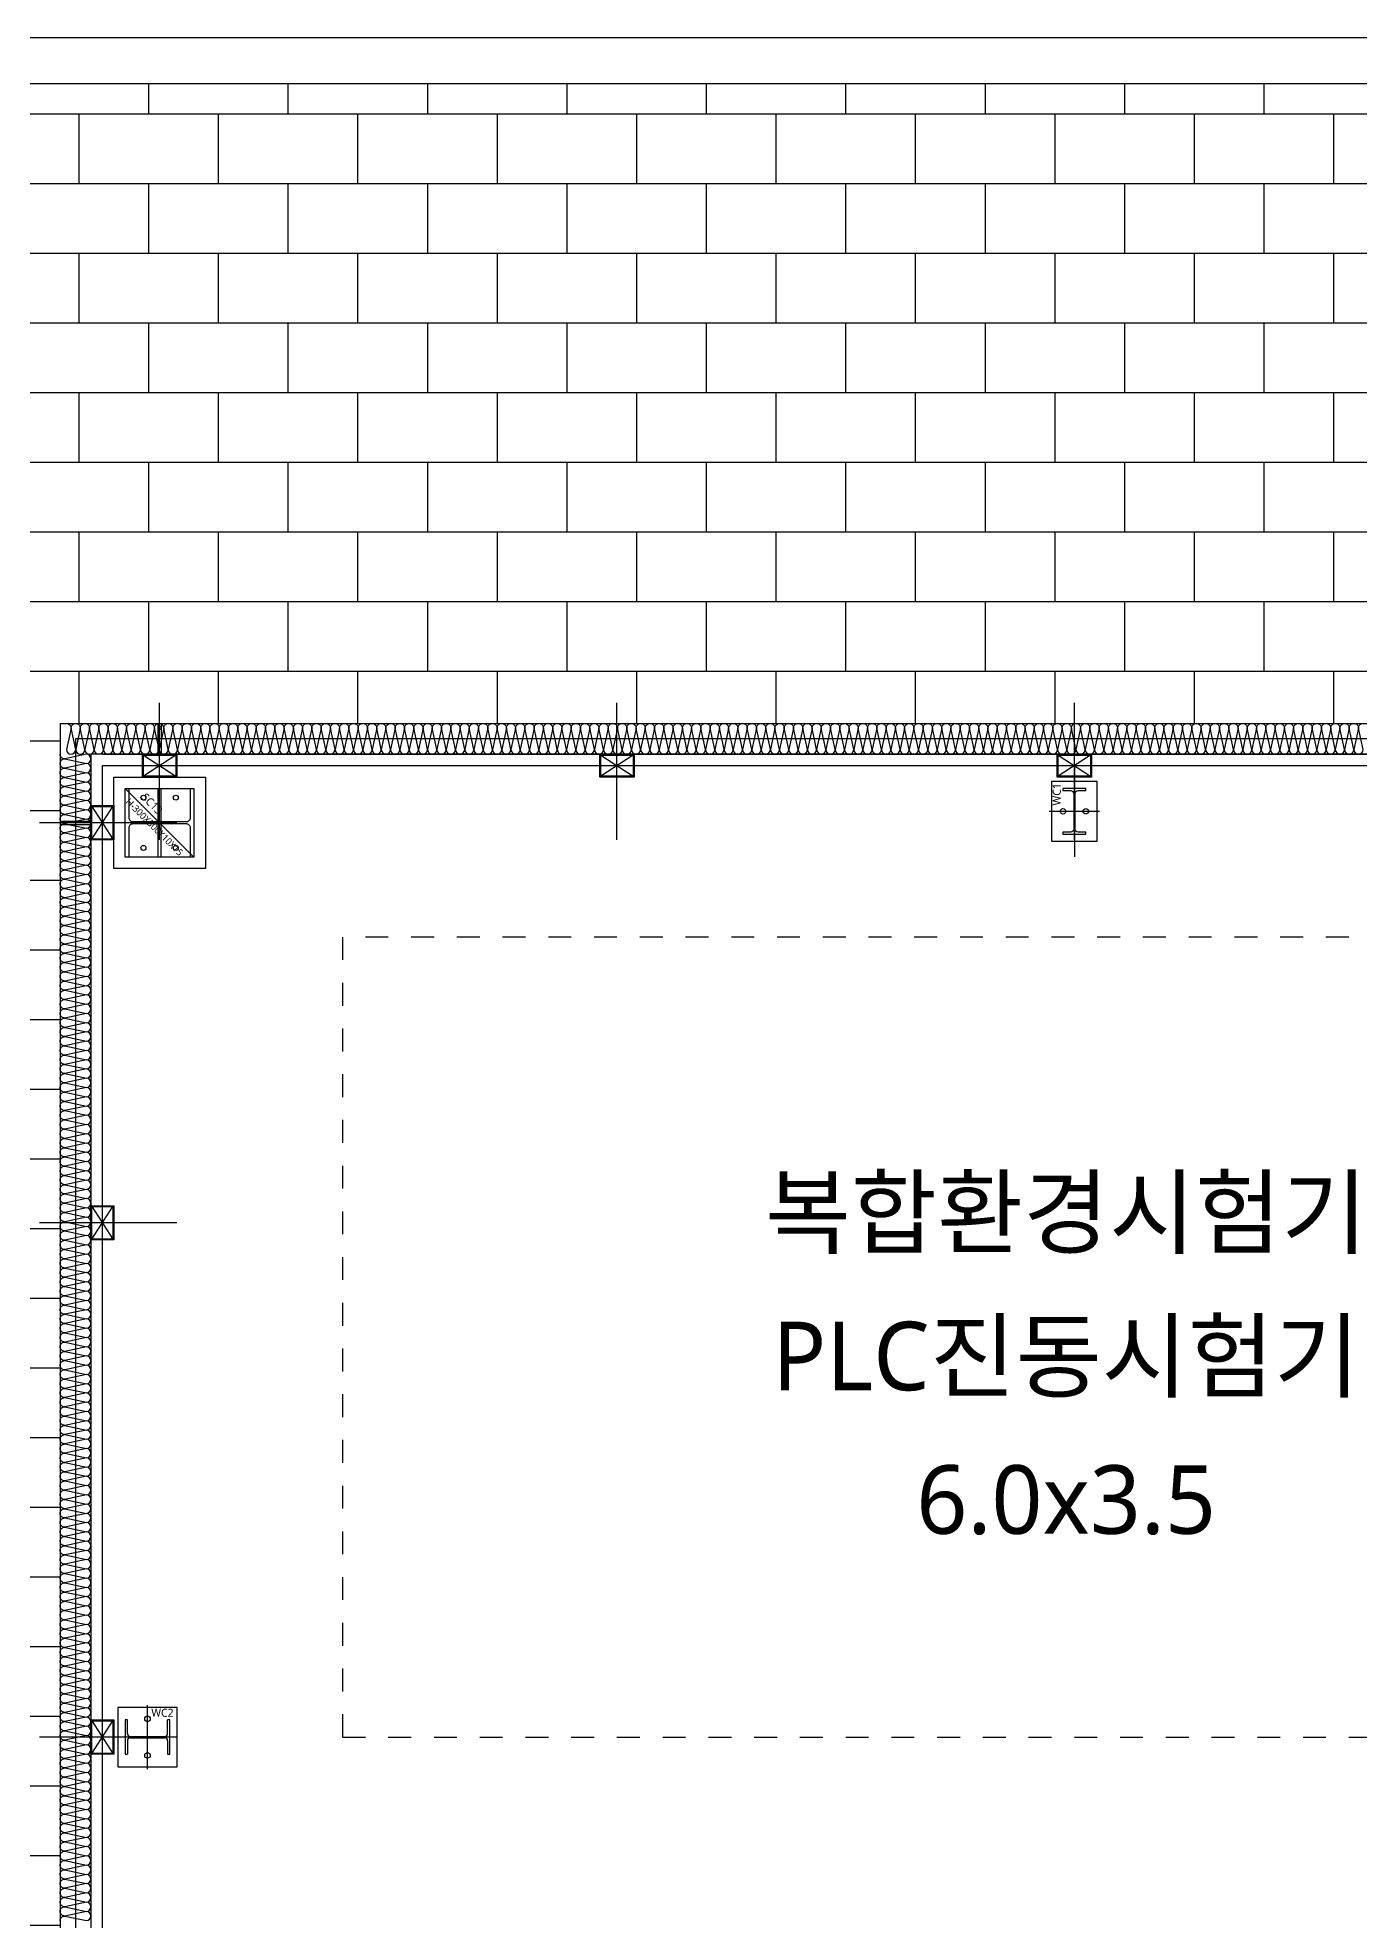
# Model space of a CAD drawing. Header units: millimetres. Extents: x 9 to 147, y 4 to 115.
# Drawn here: x 40.97 to 46.75, y 81.1 to 89.34 of the extents above; entities that cross this region are included whole.
import ezdxf
from ezdxf.enums import TextEntityAlignment as Align

# ---------------------------------------------------------------- set-up
doc = ezdxf.new("R2010")
doc.units = ezdxf.units.MM
doc.header["$LTSCALE"] = 200
doc.linetypes.add('XR-PLAN$0$HIDDEN', pattern=[0.375, 0.25, -0.125])
doc.layers.get('DEFPOINTS').update_dxf_attribs({"color": 137})
doc.layers.add('AREA', color=30, linetype='Continuous', plot=False)
doc.layers.add('XR-PLAN$0$TEMP', color=171, linetype='Continuous', plot=False)
for name, color, linetype in [('XR-PLAN$0$!!장비명', 252, 'Continuous'), ('XR-PLAN$0$01폴리에스터흡음재', 252, 'Continuous'), ('XR-PLAN$0$09GIRDER', 252, 'Continuous'), ('XR-PLAN$0$AA-WAXM-FRAM', 252, 'Continuous'), ('XR-PLAN$0$ELE-6', 252, 'Continuous'), ('XR-PLAN$0$HAT', 252, 'Continuous'), ('XR-PLAN$0$HAT-BRICK', 252, 'Continuous'), ('XR-PLAN$0$HAT-INS', 252, 'Continuous'), ('XR-PLAN$0$STEEL BASE', 252, 'Continuous'), ('XR-PLAN$0$WAL', 252, 'Continuous'), ('XR-PLAN$0$메탈판넬-2', 252, 'Continuous'), ('XR-PLAN$0$방화', 252, 'Continuous'), ('XR-PLAN$0$장비', 252, 'XR-PLAN$0$HIDDEN')]:
    doc.layers.add(name, color=color, linetype=linetype)
doc.styles.add('XR-PLAN$0$스타일1', font='MALGUN_0.TTF')

# ---------------------------------------------------------------- blocks, each defined once
blk = doc.blocks.new('*U96')
at = {"layer": 'XR-PLAN$0$HAT-INS'}
for points in [[(-9222.2, 0, -0.414214), (-9237.2, 15), (-9222.2, 85, 1), (-9252.2, 85), (-9237.2, 15, -0.414214), (-9252.2, 0, 0.414214)], [(-9192.2, 0, -0.414214), (-9207.2, 15), (-9192.2, 85, 1), (-9222.2, 85), (-9207.2, 15, -0.414214), (-9222.2, 0, 0.414214)], [(-9162.2, 0, -0.414214), (-9177.2, 15), (-9162.2, 85, 1), (-9192.2, 85), (-9177.2, 15, -0.414214), (-9192.2, 0, 0.414214)], [(-9132.2, 0, -0.414214), (-9147.2, 15), (-9132.2, 85, 1), (-9162.2, 85), (-9147.2, 15, -0.414214), (-9162.2, 0, 0.414214)], [(-9102.2, 0, -0.414214), (-9117.2, 15), (-9102.2, 85, 1), (-9132.2, 85), (-9117.2, 15, -0.414214), (-9132.2, 0, 0.414214)], [(-9072.2, 0, -0.414214), (-9087.2, 15), (-9072.2, 85, 1), (-9102.2, 85), (-9087.2, 15, -0.414214), (-9102.2, 0, 0.414214)], [(-9042.2, 0, -0.414214), (-9057.2, 15), (-9042.2, 85, 1), (-9072.2, 85), (-9057.2, 15, -0.414214), (-9072.2, 0, 0.414214)], [(-9012.2, 0, -0.414214), (-9027.2, 15), (-9012.2, 85, 1), (-9042.2, 85), (-9027.2, 15, -0.414214), (-9042.2, 0, 0.414214)], [(-8982.2, 0, -0.414214), (-8997.2, 15), (-8982.2, 85, 1), (-9012.2, 85), (-8997.2, 15, -0.414214), (-9012.2, 0, 0.414214)], [(-8952.2, 0, -0.414214), (-8967.2, 15), (-8952.2, 85, 1), (-8982.2, 85), (-8967.2, 15, -0.414214), (-8982.2, 0, 0.414214)], [(-8922.2, 0, -0.414214), (-8937.2, 15), (-8922.2, 85, 1), (-8952.2, 85), (-8937.2, 15, -0.414214), (-8952.2, 0, 0.414214)], [(-8892.2, 0, -0.414214), (-8907.2, 15), (-8892.2, 85, 1), (-8922.2, 85), (-8907.2, 15, -0.414214), (-8922.2, 0, 0.414214)], [(-8862.2, 0, -0.414214), (-8877.2, 15), (-8862.2, 85, 1), (-8892.2, 85), (-8877.2, 15, -0.414214), (-8892.2, 0, 0.414214)], [(-8832.2, 0, -0.414214), (-8847.2, 15), (-8832.2, 85, 1), (-8862.2, 85), (-8847.2, 15, -0.414214), (-8862.2, 0, 0.414214)], [(-8802.2, 0, -0.414214), (-8817.2, 15), (-8802.2, 85, 1), (-8832.2, 85), (-8817.2, 15, -0.414214), (-8832.2, 0, 0.414214)], [(-8772.2, 0, -0.414214), (-8787.2, 15), (-8772.2, 85, 1), (-8802.2, 85), (-8787.2, 15, -0.414214), (-8802.2, 0, 0.414214)], [(-8742.2, 0, -0.414214), (-8757.2, 15), (-8742.2, 85, 1), (-8772.2, 85), (-8757.2, 15, -0.414214), (-8772.2, 0, 0.414214)], [(-8712.2, 0, -0.414214), (-8727.2, 15), (-8712.2, 85, 1), (-8742.2, 85), (-8727.2, 15, -0.414214), (-8742.2, 0, 0.414214)], [(-8682.2, 0, -0.414214), (-8697.2, 15), (-8682.2, 85, 1), (-8712.2, 85), (-8697.2, 15, -0.414214), (-8712.2, 0, 0.414214)], [(-8652.2, 0, -0.414214), (-8667.2, 15), (-8652.2, 85, 1), (-8682.2, 85), (-8667.2, 15, -0.414214), (-8682.2, 0, 0.414214)], [(-8622.2, 0, -0.414214), (-8637.2, 15), (-8622.2, 85, 1), (-8652.2, 85), (-8637.2, 15, -0.414214), (-8652.2, 0, 0.414214)], [(-8592.2, 0, -0.414214), (-8607.2, 15), (-8592.2, 85, 1), (-8622.2, 85), (-8607.2, 15, -0.414214), (-8622.2, 0, 0.414214)], [(-8562.2, 0, -0.414214), (-8577.2, 15), (-8562.2, 85, 1), (-8592.2, 85), (-8577.2, 15, -0.414214), (-8592.2, 0, 0.414214)], [(-8532.2, 0, -0.414214), (-8547.2, 15), (-8532.2, 85, 1), (-8562.2, 85), (-8547.2, 15, -0.414214), (-8562.2, 0, 0.414214)], [(-8502.2, 0, -0.414214), (-8517.2, 15), (-8502.2, 85, 1), (-8532.2, 85), (-8517.2, 15, -0.414214), (-8532.2, 0, 0.414214)], [(-8472.2, 0, -0.414214), (-8487.2, 15), (-8472.2, 85, 1), (-8502.2, 85), (-8487.2, 15, -0.414214), (-8502.2, 0, 0.414214)], [(-8442.2, 0, -0.414214), (-8457.2, 15), (-8442.2, 85, 1), (-8472.2, 85), (-8457.2, 15, -0.414214), (-8472.2, 0, 0.414214)], [(-8412.2, 0, -0.414214), (-8427.2, 15), (-8412.2, 85, 1), (-8442.2, 85), (-8427.2, 15, -0.414214), (-8442.2, 0, 0.414214)], [(-8382.2, 0, -0.414214), (-8397.2, 15), (-8382.2, 85, 1), (-8412.2, 85), (-8397.2, 15, -0.414214), (-8412.2, 0, 0.414214)], [(-8352.2, 0, -0.414214), (-8367.2, 15), (-8352.2, 85, 1), (-8382.2, 85), (-8367.2, 15, -0.414214), (-8382.2, 0, 0.414214)], [(-8322.2, 0, -0.414214), (-8337.2, 15), (-8322.2, 85, 1), (-8352.2, 85), (-8337.2, 15, -0.414214), (-8352.2, 0, 0.414214)], [(-8292.2, 0, -0.414214), (-8307.2, 15), (-8292.2, 85, 1), (-8322.2, 85), (-8307.2, 15, -0.414214), (-8322.2, 0, 0.414214)], [(-8262.2, 0, -0.414214), (-8277.2, 15), (-8262.2, 85, 1), (-8292.2, 85), (-8277.2, 15, -0.414214), (-8292.2, 0, 0.414214)], [(-8232.2, 0, -0.414214), (-8247.2, 15), (-8232.2, 85, 1), (-8262.2, 85), (-8247.2, 15, -0.414214), (-8262.2, 0, 0.414214)], [(-8202.2, 0, -0.414214), (-8217.2, 15), (-8202.2, 85, 1), (-8232.2, 85), (-8217.2, 15, -0.414214), (-8232.2, 0, 0.414214)], [(-8172.2, 0, -0.414214), (-8187.2, 15), (-8172.2, 85, 1), (-8202.2, 85), (-8187.2, 15, -0.414214), (-8202.2, 0, 0.414214)], [(-8142.2, 0, -0.414214), (-8157.2, 15), (-8142.2, 85, 1), (-8172.2, 85), (-8157.2, 15, -0.414214), (-8172.2, 0, 0.414214)], [(-8112.2, 0, -0.414214), (-8127.2, 15), (-8112.2, 85, 1), (-8142.2, 85), (-8127.2, 15, -0.414214), (-8142.2, 0, 0.414214)], [(-8082.2, 0, -0.414214), (-8097.2, 15), (-8082.2, 85, 1), (-8112.2, 85), (-8097.2, 15, -0.414214), (-8112.2, 0, 0.414214)], [(-8052.2, 0, -0.414214), (-8067.2, 15), (-8052.2, 85, 1), (-8082.2, 85), (-8067.2, 15, -0.414214), (-8082.2, 0, 0.414214)], [(-8022.2, 0, -0.414214), (-8037.2, 15), (-8022.2, 85, 1), (-8052.2, 85), (-8037.2, 15, -0.414214), (-8052.2, 0, 0.414214)], [(-7992.2, 0, -0.414214), (-8007.2, 15), (-7992.2, 85, 1), (-8022.2, 85), (-8007.2, 15, -0.414214), (-8022.2, 0, 0.414214)], [(-7962.2, 0, -0.414214), (-7977.2, 15), (-7962.2, 85, 1), (-7992.2, 85), (-7977.2, 15, -0.414214), (-7992.2, 0, 0.414214)], [(-7932.2, 0, -0.414214), (-7947.2, 15), (-7932.2, 85, 1), (-7962.2, 85), (-7947.2, 15, -0.414214), (-7962.2, 0, 0.414214)], [(-7902.2, 0, -0.414214), (-7917.2, 15), (-7902.2, 85, 1), (-7932.2, 85), (-7917.2, 15, -0.414214), (-7932.2, 0, 0.414214)], [(-7872.2, 0, -0.414214), (-7887.2, 15), (-7872.2, 85, 1), (-7902.2, 85), (-7887.2, 15, -0.414214), (-7902.2, 0, 0.414214)], [(-7842.2, 0, -0.414214), (-7857.2, 15), (-7842.2, 85, 1), (-7872.2, 85), (-7857.2, 15, -0.414214), (-7872.2, 0, 0.414214)], [(-7812.2, 0, -0.414214), (-7827.2, 15), (-7812.2, 85, 1), (-7842.2, 85), (-7827.2, 15, -0.414214), (-7842.2, 0, 0.414214)], [(-7782.2, 0, -0.414214), (-7797.2, 15), (-7782.2, 85, 1), (-7812.2, 85), (-7797.2, 15, -0.414214), (-7812.2, 0, 0.414214)], [(-7752.2, 0, -0.414214), (-7767.2, 15), (-7752.2, 85, 1), (-7782.2, 85), (-7767.2, 15, -0.414214), (-7782.2, 0, 0.414214)], [(-7722.2, 0, -0.414214), (-7737.2, 15), (-7722.2, 85, 1), (-7752.2, 85), (-7737.2, 15, -0.414214), (-7752.2, 0, 0.414214)], [(-7692.2, 0, -0.414214), (-7707.2, 15), (-7692.2, 85, 1), (-7722.2, 85), (-7707.2, 15, -0.414214), (-7722.2, 0, 0.414214)], [(-7662.2, 0, -0.414214), (-7677.2, 15), (-7662.2, 85, 1), (-7692.2, 85), (-7677.2, 15, -0.414214), (-7692.2, 0, 0.414214)], [(-7632.2, 0, -0.414214), (-7647.2, 15), (-7632.2, 85, 1), (-7662.2, 85), (-7647.2, 15, -0.414214), (-7662.2, 0, 0.414214)], [(-7602.2, 0, -0.414214), (-7617.2, 15), (-7602.2, 85, 1), (-7632.2, 85), (-7617.2, 15, -0.414214), (-7632.2, 0, 0.414214)], [(-7572.2, 0, -0.414214), (-7587.2, 15), (-7572.2, 85, 1), (-7602.2, 85), (-7587.2, 15, -0.414214), (-7602.2, 0, 0.414214)], [(-7542.2, 0, -0.414214), (-7557.2, 15), (-7542.2, 85, 1), (-7572.2, 85), (-7557.2, 15, -0.414214), (-7572.2, 0, 0.414214)], [(-7512.2, 0, -0.414214), (-7527.2, 15), (-7512.2, 85, 1), (-7542.2, 85), (-7527.2, 15, -0.414214), (-7542.2, 0, 0.414214)], [(-7482.2, 0, -0.414214), (-7497.2, 15), (-7482.2, 85, 1), (-7512.2, 85), (-7497.2, 15, -0.414214), (-7512.2, 0, 0.414214)], [(-7452.2, 0, -0.414214), (-7467.2, 15), (-7452.2, 85, 1), (-7482.2, 85), (-7467.2, 15, -0.414214), (-7482.2, 0, 0.414214)], [(-7422.2, 0, -0.414214), (-7437.2, 15), (-7422.2, 85, 1), (-7452.2, 85), (-7437.2, 15, -0.414214), (-7452.2, 0, 0.414214)], [(-7392.2, 0, -0.414214), (-7407.2, 15), (-7392.2, 85, 1), (-7422.2, 85), (-7407.2, 15, -0.414214), (-7422.2, 0, 0.414214)], [(-7362.2, 0, -0.414214), (-7377.2, 15), (-7362.2, 85, 1), (-7392.2, 85), (-7377.2, 15, -0.414214), (-7392.2, 0, 0.414214)], [(-7332.2, 0, -0.414214), (-7347.2, 15), (-7332.2, 85, 1), (-7362.2, 85), (-7347.2, 15, -0.414214), (-7362.2, 0, 0.414214)], [(-7302.2, 0, -0.414214), (-7317.2, 15), (-7302.2, 85, 1), (-7332.2, 85), (-7317.2, 15, -0.414214), (-7332.2, 0, 0.414214)], [(-7272.2, 0, -0.414214), (-7287.2, 15), (-7272.2, 85, 1), (-7302.2, 85), (-7287.2, 15, -0.414214), (-7302.2, 0, 0.414214)], [(-7242.2, 0, -0.414214), (-7257.2, 15), (-7242.2, 85, 1), (-7272.2, 85), (-7257.2, 15, -0.414214), (-7272.2, 0, 0.414214)], [(-7212.2, 0, -0.414214), (-7227.2, 15), (-7212.2, 85, 1), (-7242.2, 85), (-7227.2, 15, -0.414214), (-7242.2, 0, 0.414214)], [(-7182.2, 0, -0.414214), (-7197.2, 15), (-7182.2, 85, 1), (-7212.2, 85), (-7197.2, 15, -0.414214), (-7212.2, 0, 0.414214)], [(-7152.2, 0, -0.414214), (-7167.2, 15), (-7152.2, 85, 1), (-7182.2, 85), (-7167.2, 15, -0.414214), (-7182.2, 0, 0.414214)], [(-7122.2, 0, -0.414214), (-7137.2, 15), (-7122.2, 85, 1), (-7152.2, 85), (-7137.2, 15, -0.414214), (-7152.2, 0, 0.414214)], [(-7092.2, 0, -0.414214), (-7107.2, 15), (-7092.2, 85, 1), (-7122.2, 85), (-7107.2, 15, -0.414214), (-7122.2, 0, 0.414214)], [(-7062.2, 0, -0.414214), (-7077.2, 15), (-7062.2, 85, 1), (-7092.2, 85), (-7077.2, 15, -0.414214), (-7092.2, 0, 0.414214)], [(-7032.2, 0, -0.414214), (-7047.2, 15), (-7032.2, 85, 1), (-7062.2, 85), (-7047.2, 15, -0.414214), (-7062.2, 0, 0.414214)], [(-7002.2, 0, -0.414214), (-7017.2, 15), (-7002.2, 85, 1), (-7032.2, 85), (-7017.2, 15, -0.414214), (-7032.2, 0, 0.414214)], [(-6972.2, 0, -0.414214), (-6987.2, 15), (-6972.2, 85, 1), (-7002.2, 85), (-6987.2, 15, -0.414214), (-7002.2, 0, 0.414214)], [(-6942.2, 0, -0.414214), (-6957.2, 15), (-6942.2, 85, 1), (-6972.2, 85), (-6957.2, 15, -0.414214), (-6972.2, 0, 0.414214)], [(-6912.2, 0, -0.414214), (-6927.2, 15), (-6912.2, 85, 1), (-6942.2, 85), (-6927.2, 15, -0.414214), (-6942.2, 0, 0.414214)], [(-6882.2, 0, -0.414214), (-6897.2, 15), (-6882.2, 85, 1), (-6912.2, 85), (-6897.2, 15, -0.414214), (-6912.2, 0, 0.414214)], [(-6852.2, 0, -0.414214), (-6867.2, 15), (-6852.2, 85, 1), (-6882.2, 85), (-6867.2, 15, -0.414214), (-6882.2, 0, 0.414214)], [(-6822.2, 0, -0.414214), (-6837.2, 15), (-6822.2, 85, 1), (-6852.2, 85), (-6837.2, 15, -0.414214), (-6852.2, 0, 0.414214)], [(-6792.2, 0, -0.414214), (-6807.2, 15), (-6792.2, 85, 1), (-6822.2, 85), (-6807.2, 15, -0.414214), (-6822.2, 0, 0.414214)], [(-6762.2, 0, -0.414214), (-6777.2, 15), (-6762.2, 85, 1), (-6792.2, 85), (-6777.2, 15, -0.414214), (-6792.2, 0, 0.414214)], [(-6732.2, 0, -0.414214), (-6747.2, 15), (-6732.2, 85, 1), (-6762.2, 85), (-6747.2, 15, -0.414214), (-6762.2, 0, 0.414214)], [(-6702.2, 0, -0.414214), (-6717.2, 15), (-6702.2, 85, 1), (-6732.2, 85), (-6717.2, 15, -0.414214), (-6732.2, 0, 0.414214)], [(-6672.2, 0, -0.414214), (-6687.2, 15), (-6672.2, 85, 1), (-6702.2, 85), (-6687.2, 15, -0.414214), (-6702.2, 0, 0.414214)], [(-6642.2, 0, -0.414214), (-6657.2, 15), (-6642.2, 85, 1), (-6672.2, 85), (-6657.2, 15, -0.414214), (-6672.2, 0, 0.414214)], [(-6612.2, 0, -0.414214), (-6627.2, 15), (-6612.2, 85, 1), (-6642.2, 85), (-6627.2, 15, -0.414214), (-6642.2, 0, 0.414214)], [(-6582.2, 0, -0.414214), (-6597.2, 15), (-6582.2, 85, 1), (-6612.2, 85), (-6597.2, 15, -0.414214), (-6612.2, 0, 0.414214)], [(-6552.2, 0, -0.414214), (-6567.2, 15), (-6552.2, 85, 1), (-6582.2, 85), (-6567.2, 15, -0.414214), (-6582.2, 0, 0.414214)], [(-6522.2, 0, -0.414214), (-6537.2, 15), (-6522.2, 85, 1), (-6552.2, 85), (-6537.2, 15, -0.414214), (-6552.2, 0, 0.414214)], [(-6492.2, 0, -0.414214), (-6507.2, 15), (-6492.2, 85, 1), (-6522.2, 85), (-6507.2, 15, -0.414214), (-6522.2, 0, 0.414214)], [(-6462.2, 0, -0.414214), (-6477.2, 15), (-6462.2, 85, 1), (-6492.2, 85), (-6477.2, 15, -0.414214), (-6492.2, 0, 0.414214)], [(-6432.2, 0, -0.414214), (-6447.2, 15), (-6432.2, 85, 1), (-6462.2, 85), (-6447.2, 15, -0.414214), (-6462.2, 0, 0.414214)], [(-6402.2, 0, -0.414214), (-6417.2, 15), (-6402.2, 85, 1), (-6432.2, 85), (-6417.2, 15, -0.414214), (-6432.2, 0, 0.414214)], [(-6372.2, 0, -0.414214), (-6387.2, 15), (-6372.2, 85, 1), (-6402.2, 85), (-6387.2, 15, -0.414214), (-6402.2, 0, 0.414214)], [(-6342.2, 0, -0.414214), (-6357.2, 15), (-6342.2, 85, 1), (-6372.2, 85), (-6357.2, 15, -0.414214), (-6372.2, 0, 0.414214)], [(-6312.2, 0, -0.414214), (-6327.2, 15), (-6312.2, 85, 1), (-6342.2, 85), (-6327.2, 15, -0.414214), (-6342.2, 0, 0.414214)], [(-6282.2, 0, -0.414214), (-6297.2, 15), (-6282.2, 85, 1), (-6312.2, 85), (-6297.2, 15, -0.414214), (-6312.2, 0, 0.414214)], [(-6252.2, 0, -0.414214), (-6267.2, 15), (-6252.2, 85, 1), (-6282.2, 85), (-6267.2, 15, -0.414214), (-6282.2, 0, 0.414214)], [(-6222.2, 0, -0.414214), (-6237.2, 15), (-6222.2, 85, 1), (-6252.2, 85), (-6237.2, 15, -0.414214), (-6252.2, 0, 0.414214)], [(-6192.2, 0, -0.414214), (-6207.2, 15), (-6192.2, 85, 1), (-6222.2, 85), (-6207.2, 15, -0.414214), (-6222.2, 0, 0.414214)], [(-6162.2, 0, -0.414214), (-6177.2, 15), (-6162.2, 85, 1), (-6192.2, 85), (-6177.2, 15, -0.414214), (-6192.2, 0, 0.414214)], [(-6132.2, 0, -0.414214), (-6147.2, 15), (-6132.2, 85, 1), (-6162.2, 85), (-6147.2, 15, -0.414214), (-6162.2, 0, 0.414214)], [(-6102.2, 0, -0.414214), (-6117.2, 15), (-6102.2, 85, 1), (-6132.2, 85), (-6117.2, 15, -0.414214), (-6132.2, 0, 0.414214)], [(-6072.2, 0, -0.414214), (-6087.2, 15), (-6072.2, 85, 1), (-6102.2, 85), (-6087.2, 15, -0.414214), (-6102.2, 0, 0.414214)], [(-6042.2, 0, -0.414214), (-6057.2, 15), (-6042.2, 85, 1), (-6072.2, 85), (-6057.2, 15, -0.414214), (-6072.2, 0, 0.414214)], [(-6012.2, 0, -0.414214), (-6027.2, 15), (-6012.2, 85, 1), (-6042.2, 85), (-6027.2, 15, -0.414214), (-6042.2, 0, 0.414214)], [(-5982.2, 0, -0.414214), (-5997.2, 15), (-5982.2, 85, 1), (-6012.2, 85), (-5997.2, 15, -0.414214), (-6012.2, 0, 0.414214)], [(-5952.2, 0, -0.414214), (-5967.2, 15), (-5952.2, 85, 1), (-5982.2, 85), (-5967.2, 15, -0.414214), (-5982.2, 0, 0.414214)], [(-5922.2, 0, -0.414214), (-5937.2, 15), (-5922.2, 85, 1), (-5952.2, 85), (-5937.2, 15, -0.414214), (-5952.2, 0, 0.414214)], [(-5892.2, 0, -0.414214), (-5907.2, 15), (-5892.2, 85, 1), (-5922.2, 85), (-5907.2, 15, -0.414214), (-5922.2, 0, 0.414214)], [(-5862.2, 0, -0.414214), (-5877.2, 15), (-5862.2, 85, 1), (-5892.2, 85), (-5877.2, 15, -0.414214), (-5892.2, 0, 0.414214)], [(-5832.2, 0, -0.414214), (-5847.2, 15), (-5832.2, 85, 1), (-5862.2, 85), (-5847.2, 15, -0.414214), (-5862.2, 0, 0.414214)], [(-5802.2, 0, -0.414214), (-5817.2, 15), (-5802.2, 85, 1), (-5832.2, 85), (-5817.2, 15, -0.414214), (-5832.2, 0, 0.414214)], [(-5772.2, 0, -0.414214), (-5787.2, 15), (-5772.2, 85, 1), (-5802.2, 85), (-5787.2, 15, -0.414214), (-5802.2, 0, 0.414214)], [(-5742.2, 0, -0.414214), (-5757.2, 15), (-5742.2, 85, 1), (-5772.2, 85), (-5757.2, 15, -0.414214), (-5772.2, 0, 0.414214)], [(-5712.2, 0, -0.414214), (-5727.2, 15), (-5712.2, 85, 1), (-5742.2, 85), (-5727.2, 15, -0.414214), (-5742.2, 0, 0.414214)], [(-5682.2, 0, -0.414214), (-5697.2, 15), (-5682.2, 85, 1), (-5712.2, 85), (-5697.2, 15, -0.414214), (-5712.2, 0, 0.414214)], [(-5652.2, 0, -0.414214), (-5667.2, 15), (-5652.2, 85, 1), (-5682.2, 85), (-5667.2, 15, -0.414214), (-5682.2, 0, 0.414214)], [(-5622.2, 0, -0.414214), (-5637.2, 15), (-5622.2, 85, 1), (-5652.2, 85), (-5637.2, 15, -0.414214), (-5652.2, 0, 0.414214)], [(-5592.2, 0, -0.414214), (-5607.2, 15), (-5592.2, 85, 1), (-5622.2, 85), (-5607.2, 15, -0.414214), (-5622.2, 0, 0.414214)], [(-5562.2, 0, -0.414214), (-5577.2, 15), (-5562.2, 85, 1), (-5592.2, 85), (-5577.2, 15, -0.414214), (-5592.2, 0, 0.414214)], [(-5532.2, 0, -0.414214), (-5547.2, 15), (-5532.2, 85, 1), (-5562.2, 85), (-5547.2, 15, -0.414214), (-5562.2, 0, 0.414214)], [(-5502.2, 0, -0.414214), (-5517.2, 15), (-5502.2, 85, 1), (-5532.2, 85), (-5517.2, 15, -0.414214), (-5532.2, 0, 0.414214)], [(-5472.2, 0, -0.414214), (-5487.2, 15), (-5472.2, 85, 1), (-5502.2, 85), (-5487.2, 15, -0.414214), (-5502.2, 0, 0.414214)]]:
    blk.add_lwpolyline(points, format="xyb", dxfattribs=at)
blk = doc.blocks.new('*U95')
at = {"layer": 'XR-PLAN$0$HAT-INS'}
for points in [[(-3242.6, 0, -0.414214), (-3257.6, 15), (-3242.6, 85, 1), (-3272.6, 85), (-3257.6, 15, -0.414214), (-3272.6, 0, 0.414214)], [(-3212.6, 0, -0.414214), (-3227.6, 15), (-3212.6, 85, 1), (-3242.6, 85), (-3227.6, 15, -0.414214), (-3242.6, 0, 0.414214)], [(-3182.6, 0, -0.414214), (-3197.6, 15), (-3182.6, 85, 1), (-3212.6, 85), (-3197.6, 15, -0.414214), (-3212.6, 0, 0.414214)], [(-3152.6, 0, -0.414214), (-3167.6, 15), (-3152.6, 85, 1), (-3182.6, 85), (-3167.6, 15, -0.414214), (-3182.6, 0, 0.414214)], [(-3122.6, 0, -0.414214), (-3137.6, 15), (-3122.6, 85, 1), (-3152.6, 85), (-3137.6, 15, -0.414214), (-3152.6, 0, 0.414214)], [(-3092.6, 0, -0.414214), (-3107.6, 15), (-3092.6, 85, 1), (-3122.6, 85), (-3107.6, 15, -0.414214), (-3122.6, 0, 0.414214)], [(-3062.6, 0, -0.414214), (-3077.6, 15), (-3062.6, 85, 1), (-3092.6, 85), (-3077.6, 15, -0.414214), (-3092.6, 0, 0.414214)], [(-3032.6, 0, -0.414214), (-3047.6, 15), (-3032.6, 85, 1), (-3062.6, 85), (-3047.6, 15, -0.414214), (-3062.6, 0, 0.414214)], [(-3002.6, 0, -0.414214), (-3017.6, 15), (-3002.6, 85, 1), (-3032.6, 85), (-3017.6, 15, -0.414214), (-3032.6, 0, 0.414214)], [(-2972.6, 0, -0.414214), (-2987.6, 15), (-2972.6, 85, 1), (-3002.6, 85), (-2987.6, 15, -0.414214), (-3002.6, 0, 0.414214)], [(-2942.6, 0, -0.414214), (-2957.6, 15), (-2942.6, 85, 1), (-2972.6, 85), (-2957.6, 15, -0.414214), (-2972.6, 0, 0.414214)], [(-2912.6, 0, -0.414214), (-2927.6, 15), (-2912.6, 85, 1), (-2942.6, 85), (-2927.6, 15, -0.414214), (-2942.6, 0, 0.414214)], [(-2882.6, 0, -0.414214), (-2897.6, 15), (-2882.6, 85, 1), (-2912.6, 85), (-2897.6, 15, -0.414214), (-2912.6, 0, 0.414214)], [(-2852.6, 0, -0.414214), (-2867.6, 15), (-2852.6, 85, 1), (-2882.6, 85), (-2867.6, 15, -0.414214), (-2882.6, 0, 0.414214)], [(-2822.6, 0, -0.414214), (-2837.6, 15), (-2822.6, 85, 1), (-2852.6, 85), (-2837.6, 15, -0.414214), (-2852.6, 0, 0.414214)], [(-2792.6, 0, -0.414214), (-2807.6, 15), (-2792.6, 85, 1), (-2822.6, 85), (-2807.6, 15, -0.414214), (-2822.6, 0, 0.414214)], [(-2762.6, 0, -0.414214), (-2777.6, 15), (-2762.6, 85, 1), (-2792.6, 85), (-2777.6, 15, -0.414214), (-2792.6, 0, 0.414214)], [(-2732.6, 0, -0.414214), (-2747.6, 15), (-2732.6, 85, 1), (-2762.6, 85), (-2747.6, 15, -0.414214), (-2762.6, 0, 0.414214)], [(-2702.6, 0, -0.414214), (-2717.6, 15), (-2702.6, 85, 1), (-2732.6, 85), (-2717.6, 15, -0.414214), (-2732.6, 0, 0.414214)], [(-2672.6, 0, -0.414214), (-2687.6, 15), (-2672.6, 85, 1), (-2702.6, 85), (-2687.6, 15, -0.414214), (-2702.6, 0, 0.414214)], [(-2642.6, 0, -0.414214), (-2657.6, 15), (-2642.6, 85, 1), (-2672.6, 85), (-2657.6, 15, -0.414214), (-2672.6, 0, 0.414214)], [(-2612.6, 0, -0.414214), (-2627.6, 15), (-2612.6, 85, 1), (-2642.6, 85), (-2627.6, 15, -0.414214), (-2642.6, 0, 0.414214)], [(-2582.6, 0, -0.414214), (-2597.6, 15), (-2582.6, 85, 1), (-2612.6, 85), (-2597.6, 15, -0.414214), (-2612.6, 0, 0.414214)], [(-2552.6, 0, -0.414214), (-2567.6, 15), (-2552.6, 85, 1), (-2582.6, 85), (-2567.6, 15, -0.414214), (-2582.6, 0, 0.414214)], [(-2522.6, 0, -0.414214), (-2537.6, 15), (-2522.6, 85, 1), (-2552.6, 85), (-2537.6, 15, -0.414214), (-2552.6, 0, 0.414214)], [(-2492.6, 0, -0.414214), (-2507.6, 15), (-2492.6, 85, 1), (-2522.6, 85), (-2507.6, 15, -0.414214), (-2522.6, 0, 0.414214)], [(-2462.6, 0, -0.414214), (-2477.6, 15), (-2462.6, 85, 1), (-2492.6, 85), (-2477.6, 15, -0.414214), (-2492.6, 0, 0.414214)], [(-2432.6, 0, -0.414214), (-2447.6, 15), (-2432.6, 85, 1), (-2462.6, 85), (-2447.6, 15, -0.414214), (-2462.6, 0, 0.414214)], [(-2402.6, 0, -0.414214), (-2417.6, 15), (-2402.6, 85, 1), (-2432.6, 85), (-2417.6, 15, -0.414214), (-2432.6, 0, 0.414214)], [(-2372.6, 0, -0.414214), (-2387.6, 15), (-2372.6, 85, 1), (-2402.6, 85), (-2387.6, 15, -0.414214), (-2402.6, 0, 0.414214)], [(-2342.6, 0, -0.414214), (-2357.6, 15), (-2342.6, 85, 1), (-2372.6, 85), (-2357.6, 15, -0.414214), (-2372.6, 0, 0.414214)], [(-2312.6, 0, -0.414214), (-2327.6, 15), (-2312.6, 85, 1), (-2342.6, 85), (-2327.6, 15, -0.414214), (-2342.6, 0, 0.414214)], [(-2282.6, 0, -0.414214), (-2297.6, 15), (-2282.6, 85, 1), (-2312.6, 85), (-2297.6, 15, -0.414214), (-2312.6, 0, 0.414214)], [(-2252.6, 0, -0.414214), (-2267.6, 15), (-2252.6, 85, 1), (-2282.6, 85), (-2267.6, 15, -0.414214), (-2282.6, 0, 0.414214)], [(-2222.6, 0, -0.414214), (-2237.6, 15), (-2222.6, 85, 1), (-2252.6, 85), (-2237.6, 15, -0.414214), (-2252.6, 0, 0.414214)], [(-2192.6, 0, -0.414214), (-2207.6, 15), (-2192.6, 85, 1), (-2222.6, 85), (-2207.6, 15, -0.414214), (-2222.6, 0, 0.414214)], [(-2162.6, 0, -0.414214), (-2177.6, 15), (-2162.6, 85, 1), (-2192.6, 85), (-2177.6, 15, -0.414214), (-2192.6, 0, 0.414214)], [(-2132.6, 0, -0.414214), (-2147.6, 15), (-2132.6, 85, 1), (-2162.6, 85), (-2147.6, 15, -0.414214), (-2162.6, 0, 0.414214)], [(-2102.6, 0, -0.414214), (-2117.6, 15), (-2102.6, 85, 1), (-2132.6, 85), (-2117.6, 15, -0.414214), (-2132.6, 0, 0.414214)], [(-2072.6, 0, -0.414214), (-2087.6, 15), (-2072.6, 85, 1), (-2102.6, 85), (-2087.6, 15, -0.414214), (-2102.6, 0, 0.414214)], [(-2042.6, 0, -0.414214), (-2057.6, 15), (-2042.6, 85, 1), (-2072.6, 85), (-2057.6, 15, -0.414214), (-2072.6, 0, 0.414214)], [(-2012.6, 0, -0.414214), (-2027.6, 15), (-2012.6, 85, 1), (-2042.6, 85), (-2027.6, 15, -0.414214), (-2042.6, 0, 0.414214)], [(-1982.6, 0, -0.414214), (-1997.6, 15), (-1982.6, 85, 1), (-2012.6, 85), (-1997.6, 15, -0.414214), (-2012.6, 0, 0.414214)], [(-1952.6, 0, -0.414214), (-1967.6, 15), (-1952.6, 85, 1), (-1982.6, 85), (-1967.6, 15, -0.414214), (-1982.6, 0, 0.414214)], [(-1922.6, 0, -0.414214), (-1937.6, 15), (-1922.6, 85, 1), (-1952.6, 85), (-1937.6, 15, -0.414214), (-1952.6, 0, 0.414214)], [(-1892.6, 0, -0.414214), (-1907.6, 15), (-1892.6, 85, 1), (-1922.6, 85), (-1907.6, 15, -0.414214), (-1922.6, 0, 0.414214)], [(-1862.6, 0, -0.414214), (-1877.6, 15), (-1862.6, 85, 1), (-1892.6, 85), (-1877.6, 15, -0.414214), (-1892.6, 0, 0.414214)], [(-1832.6, 0, -0.414214), (-1847.6, 15), (-1832.6, 85, 1), (-1862.6, 85), (-1847.6, 15, -0.414214), (-1862.6, 0, 0.414214)], [(-1802.6, 0, -0.414214), (-1817.6, 15), (-1802.6, 85, 1), (-1832.6, 85), (-1817.6, 15, -0.414214), (-1832.6, 0, 0.414214)], [(-1772.6, 0, -0.414214), (-1787.6, 15), (-1772.6, 85, 1), (-1802.6, 85), (-1787.6, 15, -0.414214), (-1802.6, 0, 0.414214)], [(-1742.6, 0, -0.414214), (-1757.6, 15), (-1742.6, 85, 1), (-1772.6, 85), (-1757.6, 15, -0.414214), (-1772.6, 0, 0.414214)], [(-1712.6, 0, -0.414214), (-1727.6, 15), (-1712.6, 85, 1), (-1742.6, 85), (-1727.6, 15, -0.414214), (-1742.6, 0, 0.414214)], [(-1682.6, 0, -0.414214), (-1697.6, 15), (-1682.6, 85, 1), (-1712.6, 85), (-1697.6, 15, -0.414214), (-1712.6, 0, 0.414214)], [(-1652.6, 0, -0.414214), (-1667.6, 15), (-1652.6, 85, 1), (-1682.6, 85), (-1667.6, 15, -0.414214), (-1682.6, 0, 0.414214)], [(-1622.6, 0, -0.414214), (-1637.6, 15), (-1622.6, 85, 1), (-1652.6, 85), (-1637.6, 15, -0.414214), (-1652.6, 0, 0.414214)], [(-1592.6, 0, -0.414214), (-1607.6, 15), (-1592.6, 85, 1), (-1622.6, 85), (-1607.6, 15, -0.414214), (-1622.6, 0, 0.414214)], [(-1562.6, 0, -0.414214), (-1577.6, 15), (-1562.6, 85, 1), (-1592.6, 85), (-1577.6, 15, -0.414214), (-1592.6, 0, 0.414214)], [(-1532.6, 0, -0.414214), (-1547.6, 15), (-1532.6, 85, 1), (-1562.6, 85), (-1547.6, 15, -0.414214), (-1562.6, 0, 0.414214)], [(-1502.6, 0, -0.414214), (-1517.6, 15), (-1502.6, 85, 1), (-1532.6, 85), (-1517.6, 15, -0.414214), (-1532.6, 0, 0.414214)], [(-1472.6, 0, -0.414214), (-1487.6, 15), (-1472.6, 85, 1), (-1502.6, 85), (-1487.6, 15, -0.414214), (-1502.6, 0, 0.414214)], [(-1442.6, 0, -0.414214), (-1457.6, 15), (-1442.6, 85, 1), (-1472.6, 85), (-1457.6, 15, -0.414214), (-1472.6, 0, 0.414214)], [(-1412.6, 0, -0.414214), (-1427.6, 15), (-1412.6, 85, 1), (-1442.6, 85), (-1427.6, 15, -0.414214), (-1442.6, 0, 0.414214)], [(-1382.6, 0, -0.414214), (-1397.6, 15), (-1382.6, 85, 1), (-1412.6, 85), (-1397.6, 15, -0.414214), (-1412.6, 0, 0.414214)], [(-1352.6, 0, -0.414214), (-1367.6, 15), (-1352.6, 85, 1), (-1382.6, 85), (-1367.6, 15, -0.414214), (-1382.6, 0, 0.414214)], [(-1322.6, 0, -0.414214), (-1337.6, 15), (-1322.6, 85, 1), (-1352.6, 85), (-1337.6, 15, -0.414214), (-1352.6, 0, 0.414214)], [(-1292.6, 0, -0.414214), (-1307.6, 15), (-1292.6, 85, 1), (-1322.6, 85), (-1307.6, 15, -0.414214), (-1322.6, 0, 0.414214)], [(-1262.6, 0, -0.414214), (-1277.6, 15), (-1262.6, 85, 1), (-1292.6, 85), (-1277.6, 15, -0.414214), (-1292.6, 0, 0.414214)], [(-1232.6, 0, -0.414214), (-1247.6, 15), (-1232.6, 85, 1), (-1262.6, 85), (-1247.6, 15, -0.414214), (-1262.6, 0, 0.414214)], [(-1202.6, 0, -0.414214), (-1217.6, 15), (-1202.6, 85, 1), (-1232.6, 85), (-1217.6, 15, -0.414214), (-1232.6, 0, 0.414214)], [(-1172.6, 0, -0.414214), (-1187.6, 15), (-1172.6, 85, 1), (-1202.6, 85), (-1187.6, 15, -0.414214), (-1202.6, 0, 0.414214)], [(-1142.6, 0, -0.414214), (-1157.6, 15), (-1142.6, 85, 1), (-1172.6, 85), (-1157.6, 15, -0.414214), (-1172.6, 0, 0.414214)], [(-1112.6, 0, -0.414214), (-1127.6, 15), (-1112.6, 85, 1), (-1142.6, 85), (-1127.6, 15, -0.414214), (-1142.6, 0, 0.414214)], [(-1082.6, 0, -0.414214), (-1097.6, 15), (-1082.6, 85, 1), (-1112.6, 85), (-1097.6, 15, -0.414214), (-1112.6, 0, 0.414214)], [(-1052.6, 0, -0.414214), (-1067.6, 15), (-1052.6, 85, 1), (-1082.6, 85), (-1067.6, 15, -0.414214), (-1082.6, 0, 0.414214)], [(-1022.6, 0, -0.414214), (-1037.6, 15), (-1022.6, 85, 1), (-1052.6, 85), (-1037.6, 15, -0.414214), (-1052.6, 0, 0.414214)], [(-992.6, 0, -0.414214), (-1007.6, 15), (-992.6, 85, 1), (-1022.6, 85), (-1007.6, 15, -0.414214), (-1022.6, 0, 0.414214)], [(-962.6, 0, -0.414214), (-977.6, 15), (-962.6, 85, 1), (-992.6, 85), (-977.6, 15, -0.414214), (-992.6, 0, 0.414214)], [(-932.6, 0, -0.414214), (-947.6, 15), (-932.6, 85, 1), (-962.6, 85), (-947.6, 15, -0.414214), (-962.6, 0, 0.414214)], [(-902.6, 0, -0.414214), (-917.6, 15), (-902.6, 85, 1), (-932.6, 85), (-917.6, 15, -0.414214), (-932.6, 0, 0.414214)], [(-872.6, 0, -0.414214), (-887.6, 15), (-872.6, 85, 1), (-902.6, 85), (-887.6, 15, -0.414214), (-902.6, 0, 0.414214)], [(-842.6, 0, -0.414214), (-857.6, 15), (-842.6, 85, 1), (-872.6, 85), (-857.6, 15, -0.414214), (-872.6, 0, 0.414214)], [(-812.6, 0, -0.414214), (-827.6, 15), (-812.6, 85, 1), (-842.6, 85), (-827.6, 15, -0.414214), (-842.6, 0, 0.414214)], [(-782.6, 0, -0.414214), (-797.6, 15), (-782.6, 85, 1), (-812.6, 85), (-797.6, 15, -0.414214), (-812.6, 0, 0.414214)], [(-752.6, 0, -0.414214), (-767.6, 15), (-752.6, 85, 1), (-782.6, 85), (-767.6, 15, -0.414214), (-782.6, 0, 0.414214)], [(-722.6, 0, -0.414214), (-737.6, 15), (-722.6, 85, 1), (-752.6, 85), (-737.6, 15, -0.414214), (-752.6, 0, 0.414214)], [(-692.6, 0, -0.414214), (-707.6, 15), (-692.6, 85, 1), (-722.6, 85), (-707.6, 15, -0.414214), (-722.6, 0, 0.414214)], [(-662.6, 0, -0.414214), (-677.6, 15), (-662.6, 85, 1), (-692.6, 85), (-677.6, 15, -0.414214), (-692.6, 0, 0.414214)], [(-632.6, 0, -0.414214), (-647.6, 15), (-632.6, 85, 1), (-662.6, 85), (-647.6, 15, -0.414214), (-662.6, 0, 0.414214)], [(-602.6, 0, -0.414214), (-617.6, 15), (-602.6, 85, 1), (-632.6, 85), (-617.6, 15, -0.414214), (-632.6, 0, 0.414214)], [(-572.6, 0, -0.414214), (-587.6, 15), (-572.6, 85, 1), (-602.6, 85), (-587.6, 15, -0.414214), (-602.6, 0, 0.414214)], [(-542.6, 0, -0.414214), (-557.6, 15), (-542.6, 85, 1), (-572.6, 85), (-557.6, 15, -0.414214), (-572.6, 0, 0.414214)], [(-512.6, 0, -0.414214), (-527.6, 15), (-512.6, 85, 1), (-542.6, 85), (-527.6, 15, -0.414214), (-542.6, 0, 0.414214)], [(-482.6, 0, -0.414214), (-497.6, 15), (-482.6, 85, 1), (-512.6, 85), (-497.6, 15, -0.414214), (-512.6, 0, 0.414214)], [(-452.6, 0, -0.414214), (-467.6, 15), (-452.6, 85, 1), (-482.6, 85), (-467.6, 15, -0.414214), (-482.6, 0, 0.414214)], [(-422.6, 0, -0.414214), (-437.6, 15), (-422.6, 85, 1), (-452.6, 85), (-437.6, 15, -0.414214), (-452.6, 0, 0.414214)], [(-392.6, 0, -0.414214), (-407.6, 15), (-392.6, 85, 1), (-422.6, 85), (-407.6, 15, -0.414214), (-422.6, 0, 0.414214)], [(-362.6, 0, -0.414214), (-377.6, 15), (-362.6, 85, 1), (-392.6, 85), (-377.6, 15, -0.414214), (-392.6, 0, 0.414214)], [(-332.6, 0, -0.414214), (-347.6, 15), (-332.6, 85, 1), (-362.6, 85), (-347.6, 15, -0.414214), (-362.6, 0, 0.414214)], [(-302.6, 0, -0.414214), (-317.6, 15), (-302.6, 85, 1), (-332.6, 85), (-317.6, 15, -0.414214), (-332.6, 0, 0.414214)], [(-272.6, 0, -0.414214), (-287.6, 15), (-272.6, 85, 1), (-302.6, 85), (-287.6, 15, -0.414214), (-302.6, 0, 0.414214)], [(-242.6, 0, -0.414214), (-257.6, 15), (-242.6, 85, 1), (-272.6, 85), (-257.6, 15, -0.414214), (-272.6, 0, 0.414214)], [(-212.6, 0, -0.414214), (-227.6, 15), (-212.6, 85, 1), (-242.6, 85), (-227.6, 15, -0.414214), (-242.6, 0, 0.414214)], [(-182.6, 0, -0.414214), (-197.6, 15), (-182.6, 85, 1), (-212.6, 85), (-197.6, 15, -0.414214), (-212.6, 0, 0.414214)], [(-152.6, 0, -0.414214), (-167.6, 15), (-152.6, 85, 1), (-182.6, 85), (-167.6, 15, -0.414214), (-182.6, 0, 0.414214)], [(-122.6, 0, -0.414214), (-137.6, 15), (-122.6, 85, 1), (-152.6, 85), (-137.6, 15, -0.414214), (-152.6, 0, 0.414214)], [(-92.6, 0, -0.414214), (-107.6, 15), (-92.6, 85, 1), (-122.6, 85), (-107.6, 15, -0.414214), (-122.6, 0, 0.414214)], [(-62.6, 0, -0.414214), (-77.6, 15), (-62.6, 85, 1), (-92.6, 85), (-77.6, 15, -0.414214), (-92.6, 0, 0.414214)], [(-32.6, 0, -0.414214), (-47.6, 15), (-32.6, 85, 1), (-62.6, 85), (-47.6, 15, -0.414214), (-62.6, 0, 0.414214)], [(-2.6, 0, -0.414214), (-17.6, 15), (-2.6, 85, 1), (-32.6, 85), (-17.6, 15, -0.414214), (-32.6, 0, 0.414214)], [(27.4, 0, -0.414214), (12.4, 15), (27.4, 85, 1), (-2.6, 85), (12.4, 15, -0.414214), (-2.6, 0, 0.414214)], [(57.4, 0, -0.414214), (42.4, 15), (57.4, 85, 1), (27.4, 85), (42.4, 15, -0.414214), (27.4, 0, 0.414214)], [(87.4, 0, -0.414214), (72.4, 15), (87.4, 85, 1), (57.4, 85), (72.4, 15, -0.414214), (57.4, 0, 0.414214)], [(117.4, 0, -0.414214), (102.4, 15), (117.4, 85, 1), (87.4, 85), (102.4, 15, -0.414214), (87.4, 0, 0.414214)], [(147.4, 0, -0.414214), (132.4, 15), (147.4, 85, 1), (117.4, 85), (132.4, 15, -0.414214), (117.4, 0, 0.414214)], [(177.4, 0, -0.414214), (162.4, 15), (177.4, 85, 1), (147.4, 85), (162.4, 15, -0.414214), (147.4, 0, 0.414214)], [(207.4, 0, -0.414214), (192.4, 15), (207.4, 85, 1), (177.4, 85), (192.4, 15, -0.414214), (177.4, 0, 0.414214)], [(237.4, 0, -0.414214), (222.4, 15), (237.4, 85, 1), (207.4, 85), (222.4, 15, -0.414214), (207.4, 0, 0.414214)], [(267.4, 0, -0.414214), (252.4, 15), (267.4, 85, 1), (237.4, 85), (252.4, 15, -0.414214), (237.4, 0, 0.414214)], [(297.4, 0, -0.414214), (282.4, 15), (297.4, 85, 1), (267.4, 85), (282.4, 15, -0.414214), (267.4, 0, 0.414214)], [(327.4, 0, -0.414214), (312.4, 15), (327.4, 85, 1), (297.4, 85), (312.4, 15, -0.414214), (297.4, 0, 0.414214)], [(357.4, 0, -0.414214), (342.4, 15), (357.4, 85, 1), (327.4, 85), (342.4, 15, -0.414214), (327.4, 0, 0.414214)], [(387.4, 0, -0.414214), (372.4, 15), (387.4, 85, 1), (357.4, 85), (372.4, 15, -0.414214), (357.4, 0, 0.414214)], [(417.4, 0, -0.414214), (402.4, 15), (417.4, 85, 1), (387.4, 85), (402.4, 15, -0.414214), (387.4, 0, 0.414214)], [(447.4, 0, -0.414214), (432.4, 15), (447.4, 85, 1), (417.4, 85), (432.4, 15, -0.414214), (417.4, 0, 0.414214)], [(477.4, 0, -0.414214), (462.4, 15), (477.4, 85, 1), (447.4, 85), (462.4, 15, -0.414214), (447.4, 0, 0.414214)], [(507.4, 0, -0.414214), (492.4, 15), (507.4, 85, 1), (477.4, 85), (492.4, 15, -0.414214), (477.4, 0, 0.414214)], [(537.4, 0, -0.414214), (522.4, 15), (537.4, 85, 1), (507.4, 85), (522.4, 15, -0.414214), (507.4, 0, 0.414214)], [(567.4, 0, -0.414214), (552.4, 15), (567.4, 85, 1), (537.4, 85), (552.4, 15, -0.414214), (537.4, 0, 0.414214)], [(597.4, 0, -0.414214), (582.4, 15), (597.4, 85, 1), (567.4, 85), (582.4, 15, -0.414214), (567.4, 0, 0.414214)], [(627.4, 0, -0.414214), (612.4, 15), (627.4, 85, 1), (597.4, 85), (612.4, 15, -0.414214), (597.4, 0, 0.414214)], [(657.4, 0, -0.414214), (642.4, 15), (657.4, 85, 1), (627.4, 85), (642.4, 15, -0.414214), (627.4, 0, 0.414214)], [(687.4, 0, -0.414214), (672.4, 15), (687.4, 85, 1), (657.4, 85), (672.4, 15, -0.414214), (657.4, 0, 0.414214)], [(717.4, 0, -0.414214), (702.4, 15), (717.4, 85, 1), (687.4, 85), (702.4, 15, -0.414214), (687.4, 0, 0.414214)], [(747.4, 0, -0.414214), (732.4, 15), (747.4, 85, 1), (717.4, 85), (732.4, 15, -0.414214), (717.4, 0, 0.414214)], [(777.4, 0, -0.414214), (762.4, 15), (777.4, 85, 1), (747.4, 85), (762.4, 15, -0.414214), (747.4, 0, 0.414214)], [(807.4, 0, -0.414214), (792.4, 15), (807.4, 85, 1), (777.4, 85), (792.4, 15, -0.414214), (777.4, 0, 0.414214)], [(837.4, 0, -0.414214), (822.4, 15), (837.4, 85, 1), (807.4, 85), (822.4, 15, -0.414214), (807.4, 0, 0.414214)], [(867.4, 0, -0.414214), (852.4, 15), (867.4, 85, 1), (837.4, 85), (852.4, 15, -0.414214), (837.4, 0, 0.414214)], [(897.4, 0, -0.414214), (882.4, 15), (897.4, 85, 1), (867.4, 85), (882.4, 15, -0.414214), (867.4, 0, 0.414214)], [(927.4, 0, -0.414214), (912.4, 15), (927.4, 85, 1), (897.4, 85), (912.4, 15, -0.414214), (897.4, 0, 0.414214)]]:
    blk.add_lwpolyline(points, format="xyb", dxfattribs=at)
blk = doc.blocks.new('XR-PLAN$0$SQ-PIPE-100X100X4.5T')
at = {"layer": 'XR-PLAN$0$ELE-6'}
for p, q in [((-88.6, 7.5), (46.4, 7.5)), ((-88.6, -7.5), (46.4, -7.5))]:
    blk.add_line(p, q, dxfattribs=at)
at = {"layer": 'XR-PLAN$0$HAT'}
blk.add_circle((-68.6, 0), 7.5, dxfattribs=at)
blk.add_arc((-101.6, 0), 15.1, 330.13717, 29.86283, dxfattribs=at)
at = {"layer": 'XR-PLAN$0$방화'}
blk.add_lwpolyline([(411.4, 0), (-178.6, 0)], dxfattribs=at)
blk = doc.blocks.new('XR-PLAN$0$SQ-PIPE-100X100X4.5TS')
at = {"layer": 'XR-PLAN$0$AA-WAXM-FRAM'}
for p, q in [((-71, 4), (71, 96)), ((71, 4), (-71, 96))]:
    blk.add_line(p, q, dxfattribs=at)
for points in [[(75, 0), (75, 100), (-75, 100), (-75, 0)], [(71, 4), (71, 96), (-71, 96), (-71, 4)]]:
    blk.add_lwpolyline(points, close=True, dxfattribs=at)
at = {"layer": 'XR-PLAN$0$방화'}
blk.add_lwpolyline([(0, 375), (0, -225)], dxfattribs=at)
blk = doc.blocks.new('XR-PLAN$0$X-PIPE-1PL')
at = {"layer": 'XR-PLAN$0$AA-WAXM-FRAM'}
for p, xscale, rotation in [((0, 346.4), -1.000000000000004, 90), ((-346.4, 0), -1, 180)]:
    blk.add_blockref('XR-PLAN$0$SQ-PIPE-100X100X4.5T', p, dxfattribs=dict(at, xscale=xscale, rotation=rotation))
at = {"layer": 'XR-PLAN$0$메탈판넬-2', "xscale": -1}
for p, rotation in [((0, 300), 180), ((2000, 300), 180), ((4000, 300), 180), ((-300, 0), 270), ((-300, -1750), 270), ((-300, -4000), 270)]:
    blk.add_blockref('XR-PLAN$0$SQ-PIPE-100X100X4.5TS', p, dxfattribs=dict(at, rotation=rotation))
blk = doc.blocks.new('XR-PLAN$0$S-SC13')
at = {"layer": 'DEFPOINTS'}
blk.add_line((-150, -150), (150, 150), dxfattribs=at)
blk.add_lwpolyline([(-150, 150), (150, 150), (150, -150), (-150, -150)], close=True, dxfattribs=at)
at = {"layer": 'XR-PLAN$0$09GIRDER'}
blk.add_lwpolyline([(-150, -150), (-150, -135), (-23, -135, 0.414214), (-5, -117), (-5, 117, 0.414214), (-23, 135), (-150, 135), (-150, 150), (150, 150), (150, 135), (23, 135, 0.414214), (5, 117), (5, -117, 0.414214), (23, -135), (150, -135), (150, -150)], format="xyb", close=True, dxfattribs=at)
at = {"layer": 'XR-PLAN$0$STEEL BASE'}
for points in [[(-200, 200), (200, 200), (200, -200), (-200, -200)], [(-150, 6), (-5, 6), (-5, -6), (-150, -6)], [(5, 6), (150, 6), (150, -6), (5, -6)]]:
    blk.add_lwpolyline(points, close=True, dxfattribs=at)
for centre in [(-110, 70.5), (110, 70.5), (-110, -70.5), (110, -70.5)]:
    blk.add_circle(centre, 11, dxfattribs=at)
at = {"layer": 'DEFPOINTS', "style": 'XR-PLAN$0$스타일1'}
blk.add_text('H-300X300X10X15', height=30, rotation=45, dxfattribs=at).set_placement((18.7, -22.5), align=Align.MIDDLE_CENTER)
blk.add_text('SC13', height=35, rotation=45, dxfattribs=at).set_placement((-108.6, -82.9))
blk = doc.blocks.new('XR-PLAN$0$S-WC1')
at = {"layer": 'DEFPOINTS'}
for p, q in [((0, 205), (0, -199)), ((110, 0), (-110, 0))]:
    blk.add_line(p, q, dxfattribs=at)
at = {"layer": 'XR-PLAN$0$STEEL BASE'}
blk.add_lwpolyline([(100, 130), (-100, 130), (-100, -130), (100, -130)], close=True, dxfattribs=at)
for centre in [(-50, 0), (50, 0)]:
    blk.add_circle(centre, 12, dxfattribs=at)
at = {"layer": 'XR-PLAN$0$WAL'}
blk.add_lwpolyline([(50, -100), (50, -91), (16, -91, -0.414214), (3, -78), (3, 78, -0.414214), (16, 91), (50, 91), (50, 100), (-50, 100), (-50, 91), (-16, 91, -0.414214), (-3, 78), (-3, -78, -0.414214), (-16, -91), (-50, -91), (-50, -100)], format="xyb", close=True, dxfattribs=at)
at = {"layer": 'XR-PLAN$0$TEMP', "style": 'XR-PLAN$0$스타일1'}
blk.add_text('WC1', height=35, rotation=90, dxfattribs=at).set_placement((-59.6, 26))
blk = doc.blocks.new('*U69')
for p, q in [((59, 185), (0, 185)), ((72, 172), (72, 22)), ((78, 172), (78, 22)), ((91, 185), (150, 185)), ((59, 9), (0, 9)), ((91, 9), (150, 9))]:
    blk.add_line(p, q)
for points in [[(150, 185), (150, 194), (0, 194), (0, 185)], [(0, 9), (0, 0), (150, 0), (150, 9)]]:
    blk.add_lwpolyline(points)
for centre, start, end in [((59, 172), 0, 90), ((91, 172), 90, 180), ((59, 22), 270, 0), ((91, 22), 180, 270)]:
    blk.add_arc(centre, 13, start, end)
blk = doc.blocks.new('XR-PLAN$0$S-WC2')
at = {"layer": 'DEFPOINTS'}
for p, q in [((0, 130), (0, -130)), ((140, 0), (-140, 0))]:
    blk.add_line(p, q, dxfattribs=at)
at = {"layer": 'XR-PLAN$0$STEEL BASE'}
blk.add_lwpolyline([(130, 130), (-130, 130), (-130, -130), (130, -130)], close=True, dxfattribs=at)
for centre in [(-80, 0), (80, 0)]:
    blk.add_circle(centre, 12, dxfattribs=at)
at = {"layer": 'XR-PLAN$0$WAL', "rotation": 180}
blk.add_blockref('*U69', (75, 97), dxfattribs=at)
at = {"layer": 'XR-PLAN$0$TEMP', "style": 'XR-PLAN$0$스타일1'}
blk.add_text('WC2', height=35, rotation=90, dxfattribs=at).set_placement((-89, 16.8))
blk = doc.blocks.new('XR-PLAN$0$x-stu-1Fcol')
blk.add_blockref('XR-PLAN$0$S-WC1', (4000, 50))
at = {"rotation": 270}
for name, p in [('XR-PLAN$0$S-SC13', (0, 0)), ('XR-PLAN$0$S-WC2', (-53, -4000))]:
    blk.add_blockref(name, p, dxfattribs=at)
blk = doc.blocks.new('XR-PLAN$0$지상1층 장비')
at = {"layer": 'XR-PLAN$0$장비', "ltscale": 2}
blk.add_lwpolyline([(42300, 85400), (42300, 81900), (48300, 81900), (48300, 85400)], close=True, dxfattribs=at)
at = {"layer": 'XR-PLAN$0$!!장비명', "ltscale": 2, "style": 'XR-PLAN$0$스타일1'}
for s, p in [('복합환경시험기', (45464.2, 84195.8)), ('PLC진동시험기', (45464.2, 83567.3)), ('6.0x3.5', (45464.2, 82939.4))]:
    blk.add_text(s, height=300, dxfattribs=at).set_placement(p, align=Align.MIDDLE_CENTER)

msp = doc.modelspace()

# ---------------------------------------------------------------- hatches: boundary and pattern name
at = {"layer": 'XR-PLAN$0$HAT-BRICK'}
h = msp.add_hatch(dxfattribs=at)
h.set_pattern_fill('AR-B816', color=256, scale=0.0015)
edge = h.paths.add_edge_path()
edge.add_arc((39.565, 70.9), 1.3, 180, 270)
edge.add_line((39.565, 69.6), (41.065, 69.6))
edge.add_line((41.065, 69.6), (41.065, 86.335))
edge.add_line((41.065, 86.335), (60.73, 86.335))
edge.add_line((60.73, 86.335), (60.73, 87.835))
edge.add_arc((59.43, 87.835), 1.3, 0, 90)
edge.add_line((59.43, 89.135), (39.565, 89.135))
edge.add_arc((39.565, 87.835), 1.3, 90, 180)
edge.add_line((38.265, 87.835), (38.265, 70.9))

# ---------------------------------------------------------------- linework, layer by layer
at = {"layer": 'AREA'}
msp.add_lwpolyline([(113.1675, 86.2675), (41.1325, 86.2675), (41.1325, 42.5327), (113.1675, 42.5327)], close=True, dxfattribs=at)
at = {"layer": 'XR-PLAN$0$01폴리에스터흡음재'}
msp.add_lwpolyline([(47.8, 72.65), (41.25, 72.65), (41.25, 86.15), (53.05, 86.15)], dxfattribs=at)
at = {"layer": 'XR-PLAN$0$AA-WAXM-FRAM'}
msp.add_lwpolyline([(57.8, 86.2), (41.2, 86.2), (41.2, 42.6), (48.61, 42.6)], dxfattribs=at)
at = {"layer": 'XR-PLAN$0$ELE-6'}
for p, q in [((39.565, 89.335), (59.43, 89.335)), ((39.565, 89.135), (59.43, 89.135)), ((41.065, 86.335), (57.93, 86.335)), ((41.065, 86.335), (41.065, 72.4)), ((41.2, 86.2), (41.2, 72.4)), ((41.25, 86.2), (57.995, 86.2))]:
    msp.add_line(p, q, dxfattribs=at)

# ---------------------------------------------------------------- block references
at = {"xscale": 0.001, "yscale": 0.001, "zscale": 0.001}
for name in ['XR-PLAN$0$X-PIPE-1PL', 'XR-PLAN$0$x-stu-1Fcol']:
    msp.add_blockref(name, (41.5, 85.9), dxfattribs=at)
at = {"layer": 'XR-PLAN$0$HAT-INS', "xscale": 0.00135, "yscale": 0.00135, "zscale": 0.00135}
for name, p, rotation in [('*U95', (42.3445, 86.335), 180), ('*U96', (41.065, 73.7095), 270)]:
    msp.add_blockref(name, p, dxfattribs=dict(at, rotation=rotation))
at = {"layer": 'XR-PLAN$0$장비', "xscale": 0.001, "yscale": 0.001, "zscale": 0.001}
msp.add_blockref('XR-PLAN$0$지상1층 장비', (0, 0), dxfattribs=at)

doc.saveas('drawing.dxf')
